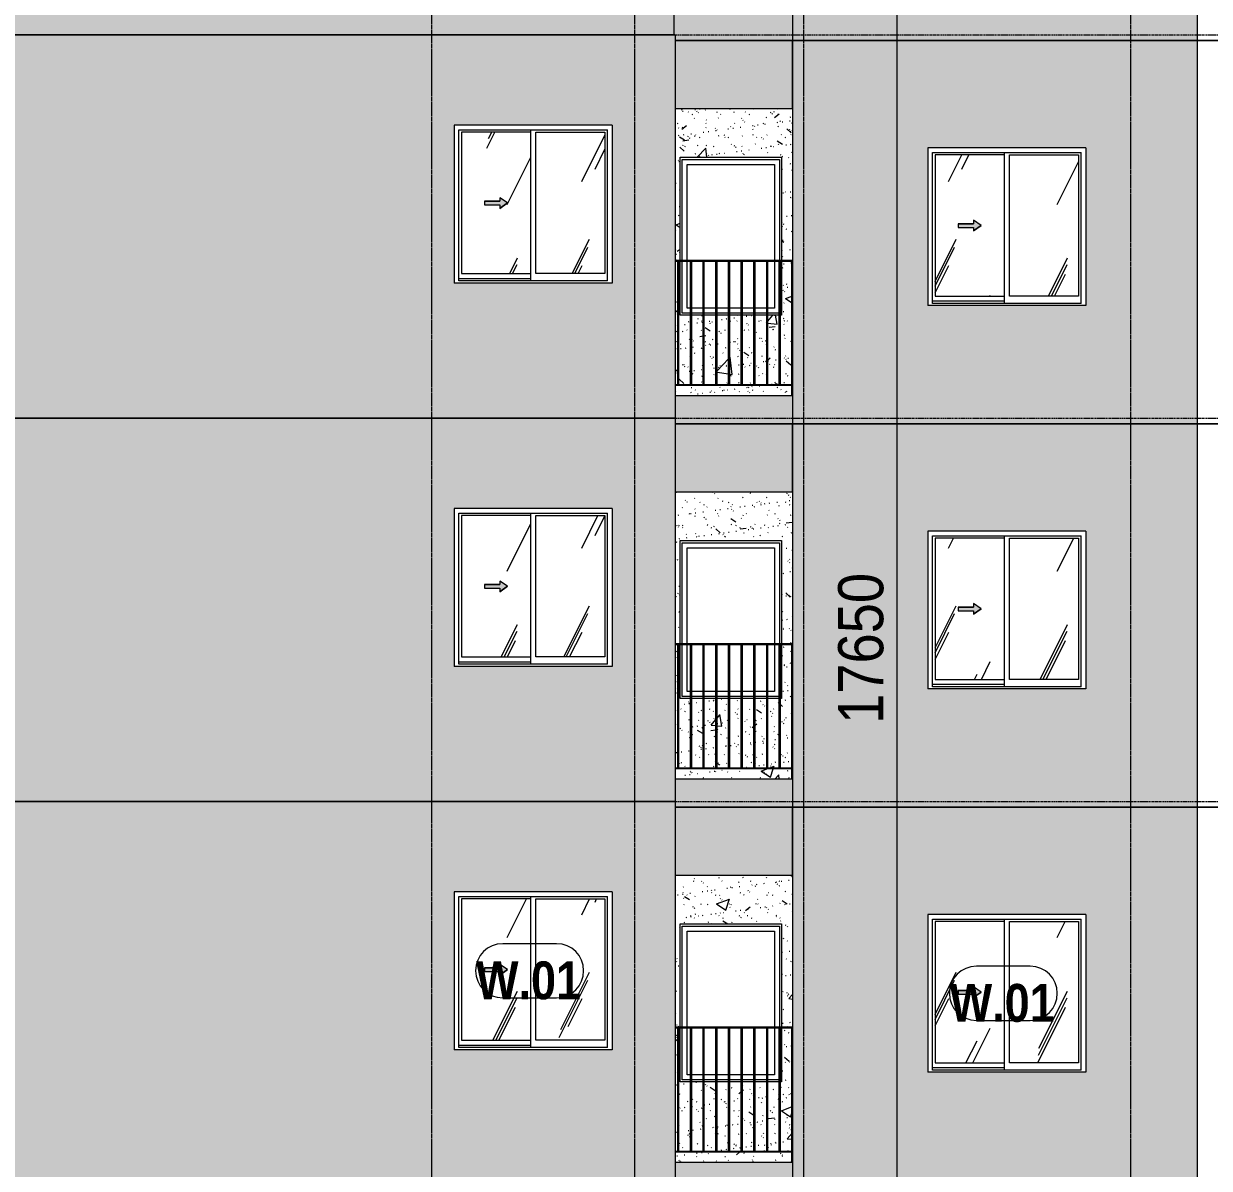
# Model space of a CAD drawing. Header units: millimetres. Extents: x -134153 to 99383, y -5233 to 35400.
# Drawn here: x 541 to 11054, y 15948 to 26100 of the extents above; entities that cross this region are included whole.
import ezdxf

# ---------------------------------------------------------------- set-up
doc = ezdxf.new("R2010")
doc.units = ezdxf.units.MM
for name, pattern in [('1 NÉT CALL OUT', [6, 3, -3]), ('Centre', [31.75, 6.35, -4.7625, 15.875, -4.7625]), ('Grid Line', [22.225, 12.7, -3.175, 3.175, -3.175])]:
    doc.linetypes.add(name, pattern=pattern)
for name, color, linetype, lineweight in [('0-2', 250, 'Continuous', 5), ('A-ANNO-DIMS', 211, 'Continuous', 9), ('A-ANNO-DIMS-160', 211, 'Continuous', 9), ('A-DETL-GENF', 92, 'Continuous', 9), ('A-DETL-GENF-1', 92, '1 NÉT CALL OUT', 9), ('A-FLOR-HRAL-1', 253, 'Continuous', 9), ('A-FLOR-LEVL-2', 51, 'Centre', 9), ('A-GLAZ', 151, 'Continuous', 9), ('A-GLAZ-1', 253, 'Continuous', 9), ('A-GLAZ-2', 7, 'Continuous', 9), ('A-GLAZ-3', 7, '1 NÉT CALL OUT', 9), ('A-GLAZ-IDEN', 152, 'Continuous', 9), ('A-WALL', 113, 'Continuous', 9), ('A-WALL-PATT-1', 9, 'Continuous', 9), ('A-WALL-PATT-2', 111, 'Continuous', 5), ('I-WALL', 2, 'Continuous', 9), ('I-WALL-1', 7, 'Continuous', 9), ('S-GRID-1', 1, 'Grid Line', 9)]:
    doc.layers.add(name, color=color, linetype=linetype, lineweight=lineweight)
doc.styles.add('Arial_B_1', font='arialbd_0.ttf', dxfattribs={"width": 0.85, "height": 336})
doc.styles.add('UTM Avo', font='UTM Avo.ttf', dxfattribs={"width": 0.9, "height": 400})
doc.dimstyles.new('1_Dim_chi_tiet_2_5', dxfattribs={"dimscale": 304.8, "dimtxt": 399.720379, "dimasz": 0.629921, "dimexe": 0.524934, "dimexo": 0.0625, "dimgap": 0.052493, "dimtad": 1, "dimdec": 0, "dimrnd": 5, "dimzin": 0, "dimdsep": 46, "dimtxsty": 'UTM Avo', "dimblk1": 'OBLIQUE', "dimblk2": 'OBLIQUE', "dimsah": 1, "dimcen": 0.09, "dimdle": 0.524934, "dimazin": 0, "dimtfac": 1, "dimtdec": 4, "dimtix": 1, "dimtmove": 0, "dimatfit": 3, "dimfxl": 1.049869, "dimfxlon": 1, "dimtvp": 1, "dimtolj": 1, "dimtzin": 0, "dimarcsym": 2})
pattern_1 = [(50, (82572.6, 0), (1165.978, -102.01), [121.92, -1341.12]), (355, (82572.6, 0), (-225.554, 1222.763), [97.536, -1072.896]), (100.451, (82669.8, -8.5), (940.433, 1120.746), [103.616, -1139.776]), (46.184, (82572.6, 325.1), (1734.906, -269.074), [182.88, -2011.68]), (96.636, (82717.2, 302.7), (1519.377, 1583.536), [155.424, -1709.665]), (351.184, (82572.6, 325.1), (1519.39, 1583.52), [146.304, -1609.344]), (21, (82735.2, 243.8), (970.332, -654.498), [121.92, -1341.12]), (326, (82735.2, 243.8), (395.533, 1178.804), [97.536, -1072.896]), (71.451, (82816, 189.3), (1365.87, 524.296), [103.616, -1139.776]), (37.5, (82572.62, 0), (19.767, 541.1527), [53.645, -1006.246, 53.645, -1035.507, -1076.96]), (37.5, (82572.62, 0), (19.767, 541.1527), [-2149.043, 53.645, -1023.315]), (7.5, (82572.6, 0), (427.646, 641.156), [53.645, -567.334, 53.645, -981.862, -410.464]), (7.5, (82572.6, 0), (427.646, 641.156), [-1656.486, 53.645, -356.819]), (327.5, (82210.1, 0), (867.782, -36.665), [53.645, -352.755, 53.645, -1214.323, -1682.496]), (327.5, (82210.1, 0), (867.782, -36.665), [-1674.368, 53.645, -1628.85]), (317.5, (82047.56, 0), (948.028, 162.731), [53.645, -474.675, 53.645, -788.416, -1194.816]), (317.5, (82047.56, 0), (948.028, 162.731), [-1370.38, 53.645, -1141.17])]
pattern_2 = [(37.5, (82572.62, 0), (-5.1206, 156.61216), [5.364, -118.181, 5.364, -132.812, -132.08]), (37.5, (82572.62, 0), (-5.1206, 156.61216), [-261.722, 5.364, -126.716]), (7.5, (82572.62, 0), (143.847, 229.3842), [5.364, -61.285, 5.364, -105.989, -42.672]), (7.5, (82572.62, 0), (143.847, 229.3842), [-178.003, 5.364, -37.308]), (327.5, (82472.65, 0), (253.11758, 0.46008), [5.364, -35.276, 5.364, -140.94, -191.008]), (327.5, (82472.65, 0), (253.11758, 0.46008), [-186.944, 5.364, -185.644]), (317.5, (82472.65, 0), (244.3381, 71.3376), [5.364, -14.956, 5.364, -90.546, -109.728]), (317.5, (82472.65, 0), (244.3381, 71.3376), [-116.23, 5.364, -104.364])]
pattern_3 = [(63.435, (84482.24, 111.3), (-0.002, 1625.6), [567.96, -3066.99]), (63.435, (82856.64, 111.3), (-0.002, 1625.6), [567.96, -3066.99]), (63.435, (85260.4, 425.35), (-0.002, 1625.6), [567.96, -3066.99]), (63.435, (83634.8, 425.35), (-0.002, 1625.6), [567.96, -3066.99]), (63.435, (85142.64, 314.5), (-0.002, 1625.6), [567.96, -3066.99]), (63.435, (83517.04, 314.5), (-0.002, 1625.6), [567.96, -3066.99]), (63.435, (85022.6, 949.4), (-0.002, 1625.6), [276.055, -3358.896]), (63.435, (83397, 949.4), (-0.002, 1625.6), [276.055, -3358.896]), (63.435, (84944.06, 851.15), (-0.002, 1625.6), [567.96, -3066.99]), (63.435, (83318.46, 851.15), (-0.002, 1625.6), [567.96, -3066.99]), (63.435, (84957.9, 921.7), (-0.002, 1625.6), [567.96, -3066.99]), (63.435, (83332.3, 921.7), (-0.002, 1625.6), [567.96, -3066.99]), (63.435, (84302.1, 612.2), (-0.002, 1625.6), [567.96, -3066.99]), (63.435, (82676.5, 612.2), (-0.002, 1625.6), [567.96, -3066.99]), (63.435, (84315.9, 695.35), (-0.002, 1625.6), [567.96, -3066.99]), (63.435, (82690.3, 695.35), (-0.002, 1625.6), [567.96, -3066.99]), (63.435, (84319.65, 755.3), (-0.002, 1625.6), [567.96, -3066.99]), (63.435, (82694.05, 755.3), (-0.002, 1625.6), [567.96, -3066.99])]

# ---------------------------------------------------------------- blocks, each defined once
blk = doc.blocks.new('M_Fixed - 900 x 1400-901190-TKCS_MẶT ĐỨNG HƯỚNG NAM')
at = {"layer": 'A-GLAZ-2'}
for p, q in [((61274, 7000), (61274, 7896)), ((61274, 7896), (62136, 7896)), ((62136, 7896), (62136, 7000)), ((61318, 7000), (61318, 7852)), ((61318, 7852), (62092, 7852)), ((62092, 7852), (62092, 7000)), ((61274, 6534), (61274, 6990)), ((61318, 6578), (61318, 6990)), ((62092, 6990), (62092, 6578)), ((61348, 6534), (61274, 6534)), ((61348, 6578), (61318, 6578)), ((61460, 6578), (61358, 6578)), ((61460, 6534), (61358, 6534)), ((61573, 6578), (61470, 6578)), ((61573, 6534), (61470, 6534)), ((61685, 6578), (61583, 6578)), ((61685, 6534), (61583, 6534)), ((61798, 6578), (61695, 6578)), ((61798, 6534), (61695, 6534)), ((61910, 6578), (61808, 6578)), ((61910, 6534), (61808, 6534)), ((62023, 6578), (61920, 6578)), ((62023, 6534), (61920, 6534)), ((62092, 6578), (62033, 6578)), ((62135, 6534), (62033, 6534))]:
    blk.add_line(p, q, dxfattribs=at)
blk = doc.blocks.new('Railing - 10mm-901206-TKCS_MẶT ĐỨNG HƯỚNG NAM')
at = {"layer": 'A-FLOR-HRAL-1'}
for p, q in [((106960.064287, 5900), (106960.064287, 6990)), ((106970.064287, 5900), (106970.064287, 6990))]:
    blk.add_line(p, q, dxfattribs=at)
blk = doc.blocks.new('Railing - 50 x 10mm-V265-TKCS_MẶT ĐỨNG HƯỚNG NAM')
at = {"layer": 'A-FLOR-HRAL-1'}
for p in [(98652.564287, 6990), (98657.564287, 5800)]:
    blk.add_line(p, (98657.564287, 6990), dxfattribs=at)
blk = doc.blocks.new('Railing - Railing-1000348-TKCS_MẶT ĐỨNG HƯỚNG NAM')
at = {"layer": 'A-FLOR-HRAL-1'}
for p, q in [((44813, 22900), (45853, 22900)), ((45853, 22890), (44813, 22890))]:
    blk.add_line(p, q, dxfattribs=at)
at = {"extrusion": (0, 0, -1), "zscale": -1}
for name, p in [('Railing - 10mm-901206-TKCS_MẶT ĐỨNG HƯỚNG NAM', (-151805, 17000)), ('Railing - 10mm-901206-TKCS_MẶT ĐỨNG HƯỚNG NAM', (-151918, 17000)), ('Railing - 10mm-901206-TKCS_MẶT ĐỨNG HƯỚNG NAM', (-152030, 17000)), ('Railing - 10mm-901206-TKCS_MẶT ĐỨNG HƯỚNG NAM', (-152143, 17000)), ('Railing - 10mm-901206-TKCS_MẶT ĐỨNG HƯỚNG NAM', (-152255, 17000)), ('Railing - 10mm-901206-TKCS_MẶT ĐỨNG HƯỚNG NAM', (-152368, 17000)), ('Railing - 10mm-901206-TKCS_MẶT ĐỨNG HƯỚNG NAM', (-152480, 17000)), ('Railing - 10mm-901206-TKCS_MẶT ĐỨNG HƯỚNG NAM', (-152593, 17000)), ('Railing - 10mm-901206-TKCS_MẶT ĐỨNG HƯỚNG NAM', (-152705, 17000)), ('Railing - 50 x 10mm-V265-TKCS_MẶT ĐỨNG HƯỚNG NAM', (-144505, 17000))]:
    blk.add_blockref(name, p, dxfattribs=at)
blk = doc.blocks.new('Top Rail Type - Top Rail_Internal_-1000349-TKCS_MẶT ĐỨNG HƯỚNG NAM')
at = {"layer": 'A-FLOR-HRAL-1'}
for p, q in [((45852.564287, 24000), (44812.564287, 24000)), ((45852.564287, 23990), (44812.564287, 23990))]:
    blk.add_line(p, q, dxfattribs=at)
blk = doc.blocks.new('NCV_TKTC_TANG 6 - 8_rvt-4-TKCS_MẶT ĐỨNG HƯỚNG NAM')
at = {"layer": 'A-WALL-PATT-1'}
h = blk.add_hatch(dxfattribs=at)
h.set_pattern_fill('FP_31', color=256, style=0, pattern_type=2)
h.set_pattern_definition(pattern_1)
h.paths.add_polyline_path([(45848, 22800), (45848, 22890), (44813, 22890), (44813, 22800), (45685, 22800)])
h.paths.add_polyline_path([(45408, 22900), (45510, 22900), (45510, 23515), (45408, 23515), (45408, 23076)])
h.paths.add_polyline_path([(45520, 22900), (45623, 22900), (45623, 23515), (45520, 23515), (45520, 23076)])
h.paths.add_polyline_path([(45633, 22900), (45735, 22900), (45735, 23515), (45633, 23515), (45633, 23076)])
h.paths.add_polyline_path([(45398, 22900), (45398, 23515), (45295, 23515), (45295, 22900)])
h.paths.add_polyline_path([(45285, 22900), (45285, 23515), (45183, 23515), (45183, 22900)])
h.paths.add_polyline_path([(44813, 22900), (44835, 22900), (44835, 23990), (44813, 23990), (44813, 23076)])
h.paths.add_polyline_path([(44845, 22900), (44948, 22900), (44948, 23515), (44855, 23515), (44855, 23990), (44845, 23990), (44845, 23076)])
h.paths.add_polyline_path([(45060, 22900), (45060, 23515), (44958, 23515), (44958, 22900), (44978, 22900)])
h.paths.add_polyline_path([(45173, 22900), (45173, 23515), (45070, 23515), (45070, 22900)])
h.paths.add_polyline_path([(45745, 22900), (45848, 22900), (45848, 23990), (45755, 23990), (45755, 23515), (45745, 23515), (45745, 23076)])
h.paths.add_polyline_path([(45848, 24000), (45853, 24000), (45853, 25349), (44813, 25349), (44813, 24000), (44855, 24000), (44855, 24915), (45755, 24915), (45755, 24000)])
h = blk.add_hatch(dxfattribs=at)
h.set_pattern_fill('FP_32', color=256, style=0, pattern_type=2)
h.set_pattern_definition(pattern_2)
h.paths.add_polyline_path([(45848, 22800), (45848, 22890), (44813, 22890), (44813, 22800), (45685, 22800)])
h.paths.add_polyline_path([(45408, 22900), (45510, 22900), (45510, 23515), (45408, 23515), (45408, 23076)])
h.paths.add_polyline_path([(45520, 22900), (45623, 22900), (45623, 23515), (45520, 23515), (45520, 23076)])
h.paths.add_polyline_path([(45633, 22900), (45735, 22900), (45735, 23515), (45633, 23515), (45633, 23076)])
h.paths.add_polyline_path([(45398, 22900), (45398, 23515), (45295, 23515), (45295, 22900)])
h.paths.add_polyline_path([(45285, 22900), (45285, 23515), (45183, 23515), (45183, 22900)])
h.paths.add_polyline_path([(44813, 22900), (44835, 22900), (44835, 23990), (44813, 23990), (44813, 23076)])
h.paths.add_polyline_path([(44845, 22900), (44948, 22900), (44948, 23515), (44855, 23515), (44855, 23990), (44845, 23990), (44845, 23076)])
h.paths.add_polyline_path([(45060, 22900), (45060, 23515), (44958, 23515), (44958, 22900), (44978, 22900)])
h.paths.add_polyline_path([(45173, 22900), (45173, 23515), (45070, 23515), (45070, 22900)])
h.paths.add_polyline_path([(45745, 22900), (45848, 22900), (45848, 23990), (45755, 23990), (45755, 23515), (45745, 23515), (45745, 23076)])
h.paths.add_polyline_path([(45848, 24000), (45853, 24000), (45853, 25349), (44813, 25349), (44813, 24000), (44855, 24000), (44855, 24915), (45755, 24915), (45755, 24000)])
at = {"layer": 'I-WALL-1'}
for p, q in [((44855, 24000), (44855, 24915)), ((44855, 24915), (45755, 24915)), ((45755, 24915), (45755, 24000)), ((44855, 23515), (44855, 23990)), ((45755, 23990), (45755, 23515)), ((44948, 23515), (44855, 23515)), ((45060, 23515), (44958, 23515)), ((45173, 23515), (45070, 23515)), ((45285, 23515), (45183, 23515)), ((45398, 23515), (45295, 23515)), ((45510, 23515), (45408, 23515)), ((45623, 23515), (45520, 23515)), ((45735, 23515), (45633, 23515)), ((45755, 23515), (45745, 23515))]:
    blk.add_line(p, q, dxfattribs=at)
at = {"layer": 'A-FLOR-HRAL-1'}
for name in ['Top Rail Type - Top Rail_Internal_-1000349-TKCS_MẶT ĐỨNG HƯỚNG NAM', 'Railing - Railing-1000348-TKCS_MẶT ĐỨNG HƯỚNG NAM']:
    blk.add_blockref(name, (0, 0), dxfattribs=at)
at = {"layer": 'A-GLAZ-1'}
blk.add_blockref('M_Fixed - 900 x 1400-901190-TKCS_MẶT ĐỨNG HƯỚNG NAM', (-16400, 17000), dxfattribs=at)
blk = doc.blocks.new('NCV_TKTC_TANG 6 - 8_rvt-6-TKCS_MẶT ĐỨNG HƯỚNG NAM')
at = {"layer": 'A-WALL-PATT-1'}
h = blk.add_hatch(dxfattribs=at)
h.set_pattern_fill('FP_31', color=256, style=0, pattern_type=2)
h.set_pattern_definition(pattern_1)
h.paths.add_polyline_path([(45848, 19400), (45848, 19490), (44813, 19490), (44813, 19400), (45685, 19400)])
h.paths.add_polyline_path([(45408, 19500), (45510, 19500), (45510, 20115), (45408, 20115), (45408, 19764)])
h.paths.add_polyline_path([(45520, 19500), (45623, 19500), (45623, 20115), (45520, 20115), (45520, 19764)])
h.paths.add_polyline_path([(45633, 19500), (45735, 19500), (45735, 20115), (45633, 20115), (45633, 19764)])
h.paths.add_polyline_path([(45398, 19500), (45398, 20115), (45295, 20115), (45295, 19500)])
h.paths.add_polyline_path([(45285, 19500), (45285, 20115), (45183, 20115), (45183, 19500)])
h.paths.add_polyline_path([(44813, 19500), (44835, 19500), (44835, 20590), (44813, 20590), (44813, 19764)])
h.paths.add_polyline_path([(45173, 19500), (45173, 20115), (45070, 20115), (45070, 19500)])
h.paths.add_polyline_path([(45060, 19500), (45060, 20115), (44958, 20115), (44958, 19500), (44978, 19500)])
h.paths.add_polyline_path([(45745, 19500), (45848, 19500), (45848, 20590), (45755, 20590), (45755, 20115), (45745, 20115), (45745, 19764)])
h.paths.add_polyline_path([(44845, 19500), (44948, 19500), (44948, 20115), (44855, 20115), (44855, 20590), (44845, 20590), (44845, 19764)])
h.paths.add_polyline_path([(45848, 20600), (45853, 20600), (45853, 21949), (44813, 21949), (44813, 20600), (44855, 20600), (44855, 21515), (45755, 21515), (45755, 20600)])
h = blk.add_hatch(dxfattribs=at)
h.set_pattern_fill('FP_32', color=256, style=0, pattern_type=2)
h.set_pattern_definition(pattern_2)
h.paths.add_polyline_path([(45848, 19400), (45848, 19490), (44813, 19490), (44813, 19400), (45685, 19400)])
h.paths.add_polyline_path([(45408, 19500), (45510, 19500), (45510, 20115), (45408, 20115), (45408, 19764)])
h.paths.add_polyline_path([(45520, 19500), (45623, 19500), (45623, 20115), (45520, 20115), (45520, 19764)])
h.paths.add_polyline_path([(45633, 19500), (45735, 19500), (45735, 20115), (45633, 20115), (45633, 19764)])
h.paths.add_polyline_path([(45398, 19500), (45398, 20115), (45295, 20115), (45295, 19500)])
h.paths.add_polyline_path([(45285, 19500), (45285, 20115), (45183, 20115), (45183, 19500)])
h.paths.add_polyline_path([(44813, 19500), (44835, 19500), (44835, 20590), (44813, 20590), (44813, 19764)])
h.paths.add_polyline_path([(45173, 19500), (45173, 20115), (45070, 20115), (45070, 19500)])
h.paths.add_polyline_path([(45060, 19500), (45060, 20115), (44958, 20115), (44958, 19500), (44978, 19500)])
h.paths.add_polyline_path([(45745, 19500), (45848, 19500), (45848, 20590), (45755, 20590), (45755, 20115), (45745, 20115), (45745, 19764)])
h.paths.add_polyline_path([(44845, 19500), (44948, 19500), (44948, 20115), (44855, 20115), (44855, 20590), (44845, 20590), (44845, 19764)])
h.paths.add_polyline_path([(45848, 20600), (45853, 20600), (45853, 21949), (44813, 21949), (44813, 20600), (44855, 20600), (44855, 21515), (45755, 21515), (45755, 20600)])
at = {"layer": 'I-WALL-1'}
for p, q in [((44855, 20600), (44855, 21515)), ((44855, 21515), (45755, 21515)), ((45755, 21515), (45755, 20600)), ((44855, 20115), (44855, 20590)), ((45755, 20590), (45755, 20115)), ((44948, 20115), (44855, 20115)), ((45060, 20115), (44958, 20115)), ((45173, 20115), (45070, 20115)), ((45285, 20115), (45183, 20115)), ((45398, 20115), (45295, 20115)), ((45510, 20115), (45408, 20115)), ((45623, 20115), (45520, 20115)), ((45735, 20115), (45633, 20115)), ((45755, 20115), (45745, 20115))]:
    blk.add_line(p, q, dxfattribs=at)
at = {"layer": 'A-FLOR-HRAL-1'}
for name in ['Top Rail Type - Top Rail_Internal_-1000349-TKCS_MẶT ĐỨNG HƯỚNG NAM', 'Railing - Railing-1000348-TKCS_MẶT ĐỨNG HƯỚNG NAM']:
    blk.add_blockref(name, (0, -3400), dxfattribs=at)
at = {"layer": 'A-GLAZ-1'}
blk.add_blockref('M_Fixed - 900 x 1400-901190-TKCS_MẶT ĐỨNG HƯỚNG NAM', (-16400, 13600), dxfattribs=at)
blk = doc.blocks.new('Railing - Railing-993225-TKCS_MẶT ĐỨNG HƯỚNG NAM')
at = {"layer": 'A-FLOR-HRAL-1'}
for p, q in [((44813, 16100), (45853, 16100)), ((45853, 16090), (44813, 16090))]:
    blk.add_line(p, q, dxfattribs=at)
at = {"extrusion": (0, 0, -1), "zscale": -1}
for name, p in [('Railing - 10mm-901206-TKCS_MẶT ĐỨNG HƯỚNG NAM', (-151805, 10200)), ('Railing - 10mm-901206-TKCS_MẶT ĐỨNG HƯỚNG NAM', (-151918, 10200)), ('Railing - 10mm-901206-TKCS_MẶT ĐỨNG HƯỚNG NAM', (-152030, 10200)), ('Railing - 10mm-901206-TKCS_MẶT ĐỨNG HƯỚNG NAM', (-152143, 10200)), ('Railing - 10mm-901206-TKCS_MẶT ĐỨNG HƯỚNG NAM', (-152255, 10200)), ('Railing - 10mm-901206-TKCS_MẶT ĐỨNG HƯỚNG NAM', (-152368, 10200)), ('Railing - 10mm-901206-TKCS_MẶT ĐỨNG HƯỚNG NAM', (-152480, 10200)), ('Railing - 10mm-901206-TKCS_MẶT ĐỨNG HƯỚNG NAM', (-152593, 10200)), ('Railing - 10mm-901206-TKCS_MẶT ĐỨNG HƯỚNG NAM', (-152705, 10200)), ('Railing - 50 x 10mm-V265-TKCS_MẶT ĐỨNG HƯỚNG NAM', (-144505, 10200))]:
    blk.add_blockref(name, p, dxfattribs=at)
blk = doc.blocks.new('Top Rail Type - Top Rail_Internal_-993226-TKCS_MẶT ĐỨNG HƯỚNG NAM')
at = {"layer": 'A-FLOR-HRAL-1'}
for p, q in [((45852.564287, 17200), (44812.564287, 17200)), ((45852.564287, 17190), (44812.564287, 17190))]:
    blk.add_line(p, q, dxfattribs=at)
blk = doc.blocks.new('NCV_TKTC_TANG 5_rvt-2-TKCS_MẶT ĐỨNG HƯỚNG NAM')
at = {"layer": 'A-WALL-PATT-1'}
h = blk.add_hatch(dxfattribs=at)
h.set_pattern_fill('FP_31', color=256, style=0, pattern_type=2)
h.set_pattern_definition(pattern_1)
h.paths.add_polyline_path([(45685, 16000), (45848, 16000), (45848, 16090), (44813, 16090), (44813, 16000), (44852, 16000)])
h.paths.add_polyline_path([(45510, 16100), (45510, 16715), (45408, 16715), (45408, 16100)])
h.paths.add_polyline_path([(45520, 16100), (45623, 16100), (45623, 16715), (45520, 16715), (45520, 16451)])
h.paths.add_polyline_path([(45633, 16100), (45735, 16100), (45735, 16715), (45633, 16715), (45633, 16451)])
h.paths.add_polyline_path([(45398, 16100), (45398, 16715), (45295, 16715), (45295, 16100)])
h.paths.add_polyline_path([(45285, 16100), (45285, 16715), (45183, 16715), (45183, 16100)])
h.paths.add_polyline_path([(44813, 16100), (44835, 16100), (44835, 17190), (44813, 17190), (44813, 16451)])
h.paths.add_polyline_path([(44845, 16100), (44948, 16100), (44948, 16715), (44855, 16715), (44855, 17190), (44845, 17190), (44845, 16451)])
h.paths.add_polyline_path([(44978, 16100), (45060, 16100), (45060, 16715), (44958, 16715), (44958, 16100)])
h.paths.add_polyline_path([(45745, 16100), (45848, 16100), (45848, 17190), (45755, 17190), (45755, 16715), (45745, 16715), (45745, 16451)])
h.paths.add_polyline_path([(45173, 16100), (45173, 16715), (45070, 16715), (45070, 16100)])
h.paths.add_polyline_path([(45848, 17200), (45853, 17200), (45853, 18549), (44813, 18549), (44813, 17200), (44855, 17200), (44855, 18115), (45755, 18115), (45755, 17200)])
h = blk.add_hatch(dxfattribs=at)
h.set_pattern_fill('FP_32', color=256, style=0, pattern_type=2)
h.set_pattern_definition(pattern_2)
h.paths.add_polyline_path([(45685, 16000), (45848, 16000), (45848, 16090), (44813, 16090), (44813, 16000), (44852, 16000)])
h.paths.add_polyline_path([(45510, 16100), (45510, 16715), (45408, 16715), (45408, 16100)])
h.paths.add_polyline_path([(45520, 16100), (45623, 16100), (45623, 16715), (45520, 16715), (45520, 16451)])
h.paths.add_polyline_path([(45633, 16100), (45735, 16100), (45735, 16715), (45633, 16715), (45633, 16451)])
h.paths.add_polyline_path([(45398, 16100), (45398, 16715), (45295, 16715), (45295, 16100)])
h.paths.add_polyline_path([(45285, 16100), (45285, 16715), (45183, 16715), (45183, 16100)])
h.paths.add_polyline_path([(44813, 16100), (44835, 16100), (44835, 17190), (44813, 17190), (44813, 16451)])
h.paths.add_polyline_path([(44845, 16100), (44948, 16100), (44948, 16715), (44855, 16715), (44855, 17190), (44845, 17190), (44845, 16451)])
h.paths.add_polyline_path([(44978, 16100), (45060, 16100), (45060, 16715), (44958, 16715), (44958, 16100)])
h.paths.add_polyline_path([(45745, 16100), (45848, 16100), (45848, 17190), (45755, 17190), (45755, 16715), (45745, 16715), (45745, 16451)])
h.paths.add_polyline_path([(45173, 16100), (45173, 16715), (45070, 16715), (45070, 16100)])
h.paths.add_polyline_path([(45848, 17200), (45853, 17200), (45853, 18549), (44813, 18549), (44813, 17200), (44855, 17200), (44855, 18115), (45755, 18115), (45755, 17200)])
at = {"layer": 'I-WALL-1'}
for p, q in [((44855, 17200), (44855, 18115)), ((44855, 18115), (45755, 18115)), ((45755, 18115), (45755, 17200)), ((44855, 16715), (44855, 17190)), ((45755, 17190), (45755, 16715)), ((44948, 16715), (44855, 16715)), ((45060, 16715), (44958, 16715)), ((45173, 16715), (45070, 16715)), ((45285, 16715), (45183, 16715)), ((45398, 16715), (45295, 16715)), ((45510, 16715), (45408, 16715)), ((45623, 16715), (45520, 16715)), ((45735, 16715), (45633, 16715)), ((45755, 16715), (45745, 16715))]:
    blk.add_line(p, q, dxfattribs=at)
at = {"layer": 'A-FLOR-HRAL-1'}
for name in ['Top Rail Type - Top Rail_Internal_-993226-TKCS_MẶT ĐỨNG HƯỚNG NAM', 'Railing - Railing-993225-TKCS_MẶT ĐỨNG HƯỚNG NAM']:
    blk.add_blockref(name, (0, 0), dxfattribs=at)
at = {"layer": 'A-GLAZ-1'}
blk.add_blockref('M_Fixed - 900 x 1400-901190-TKCS_MẶT ĐỨNG HƯỚNG NAM', (-16400, 10200), dxfattribs=at)
blk = doc.blocks.new('1_FAMILY RVT - W01-WxH 1400x1400xmm-V361-TKCS_MẶT ĐỨNG HƯỚNG NAM')
at = {"layer": 'A-DETL-GENF-1'}
blk.add_hatch(color=256, dxfattribs=at).paths.add_polyline_path([(47457, 17462), (47525, 17510), (47457, 17557), (47457, 17526), (47322, 17526), (47322, 17493), (47457, 17493)])
at = {"layer": 'A-GLAZ'}
h = blk.add_hatch(dxfattribs=at)
h.set_pattern_fill('FP_30', color=256, style=0, pattern_type=2)
h.set_pattern_definition(pattern_3)
h.paths.add_polyline_path([(47116, 16883), (47730, 16883), (47730, 18137), (47116, 18137), (47116, 17497)])
h.paths.add_polyline_path([(47457, 17462), (47457, 17493), (47322, 17493), (47322, 17526), (47457, 17526), (47457, 17557), (47525, 17510), (47501, 17493)])
h = blk.add_hatch(dxfattribs=at)
h.set_pattern_fill('FP_30', color=256, style=0, pattern_type=2)
h.set_pattern_definition(pattern_3)
h.paths.add_polyline_path([(48389, 16883), (48389, 18137), (47775, 18137), (47775, 16883)])
at = {"layer": 'A-DETL-GENF'}
for p, q in [((47457, 17557), (47457, 17526)), ((47525, 17510), (47457, 17557)), ((47525, 17510), (47457, 17557)), ((47457, 17557), (47457, 17526)), ((47322, 17526), (47322, 17493)), ((47322, 17526), (47457, 17526)), ((47457, 17526), (47322, 17526)), ((47322, 17526), (47322, 17493)), ((47322, 17493), (47457, 17493)), ((47322, 17493), (47457, 17493)), ((47525, 17510), (47457, 17462)), ((47457, 17462), (47525, 17510)), ((47457, 17493), (47457, 17462)), ((47457, 17493), (47457, 17462))]:
    blk.add_line(p, q, dxfattribs=at)
at = {"layer": 'A-GLAZ'}
for p, q in [((48453, 18200), (47053, 18200)), ((47053, 18200), (47053, 16800)), ((48453, 18200), (48453, 16800)), ((47093, 18159), (48412, 18159)), ((47093, 16819), (47093, 18159)), ((47116, 18137), (47116, 16883)), ((47730, 18137), (47116, 18137)), ((47730, 18159), (47730, 16819)), ((47775, 16883), (47775, 18137)), ((47775, 18137), (48389, 18137)), ((48389, 18137), (48389, 16883)), ((48412, 16819), (48412, 18159)), ((47730, 16838), (47093, 16838)), ((47730, 16838), (47093, 16838)), ((47116, 16883), (47730, 16883)), ((48389, 16883), (47775, 16883)), ((48453, 16800), (47053, 16800)), ((48412, 16819), (47093, 16819))]:
    blk.add_line(p, q, dxfattribs=at)
blk = doc.blocks.new('1_FAMILY RVT - W01-WxH 1400x1400xmm-V372-TKCS_MẶT ĐỨNG HƯỚNG NAM')
at = {"layer": 'A-DETL-GENF-1'}
blk.add_hatch(color=256, dxfattribs=at).paths.add_polyline_path([(43257, 17662), (43325, 17710), (43257, 17757), (43257, 17726), (43122, 17726), (43122, 17693), (43257, 17693)])
at = {"layer": 'A-GLAZ'}
h = blk.add_hatch(dxfattribs=at)
h.set_pattern_fill('FP_30', color=256, style=0, pattern_type=2)
h.set_pattern_definition(pattern_3)
h.paths.add_polyline_path([(43530, 17083), (43530, 18337), (42916, 18337), (42916, 17083)])
h.paths.add_polyline_path([(43257, 17662), (43257, 17693), (43122, 17693), (43122, 17726), (43257, 17726), (43257, 17757), (43325, 17710), (43301, 17693)])
h = blk.add_hatch(dxfattribs=at)
h.set_pattern_fill('FP_30', color=256, style=0, pattern_type=2)
h.set_pattern_definition(pattern_3)
h.paths.add_polyline_path([(43575, 17083), (44189, 17083), (44189, 18337), (43575, 18337), (43575, 17960)])
at = {"layer": 'A-DETL-GENF'}
for p, q in [((43122, 17726), (43122, 17693)), ((43122, 17726), (43257, 17726)), ((43257, 17726), (43122, 17726)), ((43122, 17726), (43122, 17693)), ((43122, 17693), (43257, 17693)), ((43122, 17693), (43257, 17693)), ((43257, 17757), (43257, 17726)), ((43325, 17710), (43257, 17757)), ((43325, 17710), (43257, 17757)), ((43257, 17757), (43257, 17726)), ((43325, 17710), (43257, 17662)), ((43257, 17662), (43325, 17710)), ((43257, 17693), (43257, 17662)), ((43257, 17693), (43257, 17662))]:
    blk.add_line(p, q, dxfattribs=at)
at = {"layer": 'A-GLAZ'}
for p, q in [((44253, 18400), (42853, 18400)), ((42853, 18400), (42853, 17000)), ((44253, 18400), (44253, 17000)), ((42893, 18359), (44212, 18359)), ((42893, 17019), (42893, 18359)), ((42916, 18337), (42916, 17083)), ((43530, 18337), (42916, 18337)), ((43530, 18359), (43530, 17019)), ((43575, 17083), (43575, 18337)), ((43575, 18337), (44189, 18337)), ((44189, 18337), (44189, 17083)), ((44212, 17019), (44212, 18359)), ((43530, 17038), (42893, 17038)), ((43530, 17038), (42893, 17038)), ((42916, 17083), (43530, 17083)), ((44189, 17083), (43575, 17083)), ((44253, 17000), (42853, 17000)), ((44212, 17019), (42893, 17019))]:
    blk.add_line(p, q, dxfattribs=at)
blk = doc.blocks.new('1_FAMILY RVT - W01-WxH 1400x1400xmm-V393-TKCS_MẶT ĐỨNG HƯỚNG NAM')
at = {"layer": 'A-DETL-GENF-1'}
blk.add_hatch(color=256, dxfattribs=at).paths.add_polyline_path([(47457, 20862), (47525, 20910), (47457, 20957), (47457, 20926), (47322, 20926), (47322, 20893), (47457, 20893), (47457, 20868)])
at = {"layer": 'A-GLAZ'}
h = blk.add_hatch(dxfattribs=at)
h.set_pattern_fill('FP_30', color=256, style=0, pattern_type=2)
h.set_pattern_definition(pattern_3)
h.paths.add_polyline_path([(47272, 20283), (47730, 20283), (47730, 21537), (47116, 21537), (47116, 20283)])
h.paths.add_polyline_path([(47457, 20862), (47457, 20893), (47322, 20893), (47322, 20926), (47457, 20926), (47457, 20957), (47525, 20910), (47466, 20868)])
h = blk.add_hatch(dxfattribs=at)
h.set_pattern_fill('FP_30', color=256, style=0, pattern_type=2)
h.set_pattern_definition(pattern_3)
h.paths.add_polyline_path([(48389, 20283), (48389, 21537), (47775, 21537), (47775, 20283)])
at = {"layer": 'A-DETL-GENF'}
for p, q in [((47322, 20926), (47322, 20893)), ((47322, 20926), (47457, 20926)), ((47457, 20926), (47322, 20926)), ((47322, 20926), (47322, 20893)), ((47457, 20957), (47457, 20926)), ((47525, 20910), (47457, 20957)), ((47525, 20910), (47457, 20957)), ((47457, 20957), (47457, 20926)), ((47322, 20893), (47457, 20893)), ((47322, 20893), (47457, 20893)), ((47525, 20910), (47457, 20862)), ((47457, 20862), (47525, 20910)), ((47457, 20893), (47457, 20862)), ((47457, 20893), (47457, 20862))]:
    blk.add_line(p, q, dxfattribs=at)
at = {"layer": 'A-GLAZ'}
for p, q in [((48453, 21600), (47053, 21600)), ((47053, 21600), (47053, 20200)), ((47093, 21559), (48412, 21559)), ((47093, 20219), (47093, 21559)), ((47730, 21559), (47730, 20219)), ((48412, 20219), (48412, 21559)), ((48453, 21600), (48453, 20200)), ((47116, 21537), (47116, 20283)), ((47730, 21537), (47116, 21537)), ((47775, 20283), (47775, 21537)), ((47775, 21537), (48389, 21537)), ((48389, 21537), (48389, 20283)), ((48453, 20200), (47053, 20200)), ((47730, 20238), (47093, 20238)), ((47730, 20238), (47093, 20238)), ((48412, 20219), (47093, 20219)), ((47116, 20283), (47730, 20283)), ((48389, 20283), (47775, 20283))]:
    blk.add_line(p, q, dxfattribs=at)
blk = doc.blocks.new('1_FAMILY RVT - W01-WxH 1400x1400xmm-V403-TKCS_MẶT ĐỨNG HƯỚNG NAM')
at = {"layer": 'A-DETL-GENF-1'}
blk.add_hatch(color=256, dxfattribs=at).paths.add_polyline_path([(43257, 21062), (43325, 21110), (43257, 21157), (43257, 21126), (43122, 21126), (43122, 21093), (43257, 21093)])
at = {"layer": 'A-GLAZ'}
h = blk.add_hatch(dxfattribs=at)
h.set_pattern_fill('FP_30', color=256, style=0, pattern_type=2)
h.set_pattern_definition(pattern_3)
h.paths.add_polyline_path([(43530, 20483), (43530, 21737), (42916, 21737), (42916, 20483)])
h.paths.add_polyline_path([(43257, 21062), (43257, 21093), (43122, 21093), (43122, 21126), (43257, 21126), (43257, 21157), (43325, 21110), (43301, 21093)])
h = blk.add_hatch(dxfattribs=at)
h.set_pattern_fill('FP_30', color=256, style=0, pattern_type=2)
h.set_pattern_definition(pattern_3)
h.paths.add_polyline_path([(44189, 20483), (44189, 21737), (43575, 21737), (43575, 20483), (44099, 20483)])
at = {"layer": 'A-DETL-GENF'}
for p, q in [((43257, 21157), (43257, 21126)), ((43325, 21110), (43257, 21157)), ((43325, 21110), (43257, 21157)), ((43257, 21157), (43257, 21126)), ((43122, 21126), (43122, 21093)), ((43122, 21126), (43257, 21126)), ((43257, 21126), (43122, 21126)), ((43122, 21126), (43122, 21093)), ((43122, 21093), (43257, 21093)), ((43122, 21093), (43257, 21093)), ((43325, 21110), (43257, 21062)), ((43257, 21062), (43325, 21110)), ((43257, 21093), (43257, 21062)), ((43257, 21093), (43257, 21062))]:
    blk.add_line(p, q, dxfattribs=at)
at = {"layer": 'A-GLAZ'}
for p, q in [((44253, 21800), (42853, 21800)), ((42853, 21800), (42853, 20400)), ((44253, 21800), (44253, 20400)), ((42893, 21759), (44212, 21759)), ((42893, 20419), (42893, 21759)), ((42916, 21737), (42916, 20483)), ((43530, 21737), (42916, 21737)), ((43530, 21759), (43530, 20419)), ((43575, 20483), (43575, 21737)), ((43575, 21737), (44189, 21737)), ((44189, 21737), (44189, 20483)), ((44212, 20419), (44212, 21759)), ((44253, 20400), (42853, 20400)), ((43530, 20438), (42893, 20438)), ((43530, 20438), (42893, 20438)), ((44212, 20419), (42893, 20419)), ((42916, 20483), (43530, 20483)), ((44189, 20483), (43575, 20483))]:
    blk.add_line(p, q, dxfattribs=at)
blk = doc.blocks.new('1_FAMILY RVT - W01-WxH 1400x1400xmm-V405-TKCS_MẶT ĐỨNG HƯỚNG NAM')
at = {"layer": 'A-DETL-GENF-1'}
blk.add_hatch(color=256, dxfattribs=at).paths.add_polyline_path([(47457, 24262), (47525, 24310), (47457, 24357), (47457, 24326), (47322, 24326), (47322, 24293), (47457, 24293)])
at = {"layer": 'A-GLAZ'}
h = blk.add_hatch(dxfattribs=at)
h.set_pattern_fill('FP_30', color=256, style=0, pattern_type=2)
h.set_pattern_definition(pattern_3)
h.paths.add_polyline_path([(47730, 23683), (47730, 24936), (47116, 24936), (47116, 23683), (47272, 23683)])
h.paths.add_polyline_path([(47457, 24262), (47457, 24293), (47322, 24293), (47322, 24326), (47457, 24326), (47457, 24357), (47525, 24310), (47501, 24293)])
h = blk.add_hatch(dxfattribs=at)
h.set_pattern_fill('FP_30', color=256, style=0, pattern_type=2)
h.set_pattern_definition(pattern_3)
h.paths.add_polyline_path([(48389, 23683), (48389, 24936), (47775, 24936), (47775, 23683)])
at = {"layer": 'A-DETL-GENF'}
for p, q in [((47322, 24326), (47322, 24293)), ((47322, 24326), (47457, 24326)), ((47457, 24326), (47322, 24326)), ((47322, 24326), (47322, 24293)), ((47322, 24293), (47457, 24293)), ((47322, 24293), (47457, 24293)), ((47457, 24357), (47457, 24326)), ((47525, 24310), (47457, 24357)), ((47525, 24310), (47457, 24357)), ((47457, 24357), (47457, 24326)), ((47525, 24310), (47457, 24262)), ((47457, 24262), (47525, 24310)), ((47457, 24293), (47457, 24262)), ((47457, 24293), (47457, 24262))]:
    blk.add_line(p, q, dxfattribs=at)
at = {"layer": 'A-GLAZ'}
for p, q in [((48453, 25000), (47053, 25000)), ((47053, 25000), (47053, 23600)), ((47093, 24959), (48412, 24959)), ((47093, 23619), (47093, 24959)), ((47116, 24936), (47116, 23683)), ((47730, 24936), (47116, 24936)), ((47730, 24959), (47730, 23619)), ((47775, 23683), (47775, 24936)), ((47775, 24936), (48389, 24936)), ((48389, 24936), (48389, 23683)), ((48412, 23619), (48412, 24959)), ((48453, 25000), (48453, 23600)), ((47116, 23683), (47730, 23683)), ((48389, 23683), (47775, 23683)), ((48453, 23600), (47053, 23600)), ((47730, 23638), (47093, 23638)), ((47730, 23638), (47093, 23638)), ((48412, 23619), (47093, 23619))]:
    blk.add_line(p, q, dxfattribs=at)
blk = doc.blocks.new('1_FAMILY RVT - W01-WxH 1400x1400xmm-V415-TKCS_MẶT ĐỨNG HƯỚNG NAM')
at = {"layer": 'A-DETL-GENF-1'}
blk.add_hatch(color=256, dxfattribs=at).paths.add_polyline_path([(43257, 24462), (43325, 24510), (43257, 24557), (43257, 24526), (43122, 24526), (43122, 24493), (43257, 24493)])
at = {"layer": 'A-GLAZ'}
h = blk.add_hatch(dxfattribs=at)
h.set_pattern_fill('FP_30', color=256, style=0, pattern_type=2)
h.set_pattern_definition(pattern_3)
h.paths.add_polyline_path([(43530, 23883), (43530, 25137), (42916, 25137), (42916, 23883)])
h.paths.add_polyline_path([(43257, 24462), (43257, 24493), (43122, 24493), (43122, 24526), (43257, 24526), (43257, 24557), (43325, 24510), (43301, 24493)])
h = blk.add_hatch(dxfattribs=at)
h.set_pattern_fill('FP_30', color=256, style=0, pattern_type=2)
h.set_pattern_definition(pattern_3)
h.paths.add_polyline_path([(43575, 23883), (44189, 23883), (44189, 25137), (43575, 25137), (43575, 24760)])
at = {"layer": 'A-DETL-GENF'}
for p, q in [((43122, 24526), (43122, 24493)), ((43122, 24526), (43257, 24526)), ((43257, 24526), (43122, 24526)), ((43122, 24526), (43122, 24493)), ((43257, 24557), (43257, 24526)), ((43325, 24510), (43257, 24557)), ((43325, 24510), (43257, 24557)), ((43257, 24557), (43257, 24526)), ((43325, 24510), (43257, 24462)), ((43257, 24462), (43325, 24510)), ((43122, 24493), (43257, 24493)), ((43122, 24493), (43257, 24493)), ((43257, 24493), (43257, 24462)), ((43257, 24493), (43257, 24462))]:
    blk.add_line(p, q, dxfattribs=at)
at = {"layer": 'A-GLAZ'}
for p, q in [((44253, 25200), (42853, 25200)), ((42853, 25200), (42853, 23800)), ((42893, 25159), (44212, 25159)), ((42893, 23819), (42893, 25159)), ((42916, 25137), (42916, 23883)), ((43530, 25137), (42916, 25137)), ((43530, 25159), (43530, 23819)), ((43575, 23883), (43575, 25137)), ((43575, 25137), (44189, 25137)), ((44189, 25137), (44189, 23883)), ((44212, 23819), (44212, 25159)), ((44253, 25200), (44253, 23800)), ((42916, 23883), (43530, 23883)), ((44189, 23883), (43575, 23883)), ((44253, 23800), (42853, 23800)), ((43530, 23838), (42893, 23838)), ((43530, 23838), (42893, 23838)), ((44212, 23819), (42893, 23819))]:
    blk.add_line(p, q, dxfattribs=at)
blk = doc.blocks.new('DIMBLOCK105-TKCS_MẶT ĐỨNG HƯỚNG NAM')
at = {"layer": 'A-ANNO-DIMS-160', "lineweight": 25}
for p, q in [((8283, 29400), (8187, 29496)), ((8283, 29400), (8379, 29304)), ((8283, 11749), (8187, 11845)), ((8283, 11749), (8379, 11653))]:
    blk.add_line(p, q, dxfattribs=at)
at = {"layer": 'A-ANNO-DIMS-160'}
for p, q in [((8603, 29400), (8123, 29400)), ((8283, 29400), (8283, 11749)), ((8283, 29400), (8603, 29400)), ((7963, 11749), (8443, 11749)), ((8283, 11749), (7963, 11749))]:
    blk.add_line(p, q, dxfattribs=at)
at = {"layer": 'A-ANNO-DIMS-160', "color": 0, "insert": (7763, 19890), "char_height": 400, "width": 1643.29, "attachment_point": 1, "rotation": 90, "line_spacing_factor": 1.110334, "style": 'UTM Avo'}
blk.add_mtext('17650', dxfattribs=at)
blk = doc.blocks.new('_Oblique')
at = {"color": 0, "linetype": 'ByBlock', "lineweight": -2}
blk.add_line((-0.5, -0.5), (0.5, 0.5), dxfattribs=at)
blk = doc.blocks.new('SSA-WINDOW TAG - 10-2062020-TKCS_MẶT ĐỨNG HƯỚNG NAM')
at = {"layer": 'A-GLAZ-IDEN'}
for p, q in [((43760.064287, 11140), (43282.564287, 11140)), ((43282.564287, 10660), (43760.064287, 10660))]:
    blk.add_line(p, q, dxfattribs=at)
for centre, start, end in [((43282.564287, 10900), 90, 270), ((43760.064287, 10900), 270, 90)]:
    blk.add_arc(centre, 240, start, end, dxfattribs=at)

msp = doc.modelspace()

# ---------------------------------------------------------------- hatches: boundary and pattern name
at = {"layer": 'A-WALL-PATT-2'}
h = msp.add_hatch(color=256, dxfattribs=at)
h.paths.add_polyline_path([(-4841.1, 26000), (6308.9, 26000), (6308.9, 29400), (-4841.1, 29400), (-4841.1, 29350)])
h.paths.add_polyline_path([(5604.8, 27200), (4358.9, 27200), (4358.9, 28600), (5758.9, 28600), (5758.9, 27200), (5717.9, 27200)])
h = msp.add_hatch(color=256, dxfattribs=at)
h.paths.add_polyline_path([(7358.9, 25950), (10948.9, 25950), (10948.9, 29350), (7358.9, 29350), (7358.9, 26389.1)])
h.paths.add_polyline_path([(8778, 27000), (8558.9, 27000), (8558.9, 28400), (9958.9, 28400), (9958.9, 27000), (9917.9, 27000)])
for points in [[(7191.4, 25950), (7358.9, 25950), (7358.9, 26200), (6308.9, 26200), (6308.9, 26000), (6318.9, 26000), (6318.9, 25950), (6331.8, 25950)], [(6308.9, 22600), (6318.9, 22600), (6318.9, 26000), (6308.9, 26000), (6308.9, 23076.5)], [(6318.9, 25349.3), (7358.9, 25349.3), (7358.9, 25950), (6318.9, 25950)], [(7191.4, 22550), (7358.9, 22550), (7358.9, 22800), (6318.9, 22800), (6318.9, 22550), (6390.1, 22550)], [(6308.9, 19200), (6318.9, 19200), (6318.9, 22600), (6308.9, 22600), (6308.9, 19763.8)], [(6318.9, 21949.3), (7358.9, 21949.3), (7358.9, 22550), (6318.9, 22550), (6318.9, 21972.3)], [(7191.4, 19150), (7358.9, 19150), (7358.9, 19400), (6318.9, 19400), (6318.9, 19150), (6390.1, 19150)], [(6308.9, 15800), (6318.9, 15800), (6318.9, 19200), (6308.9, 19200), (6308.9, 16451.2)], [(7191.4, 18549.3), (7358.9, 18549.3), (7358.9, 19150), (6318.9, 19150), (6318.9, 18549.3)], [(7191.4, 15750), (7358.9, 15750), (7358.9, 16000), (6318.9, 16000), (6318.9, 15750), (6390.1, 15750)]]:
    msp.add_hatch(color=256, dxfattribs=at).paths.add_polyline_path(points)
h = msp.add_hatch(color=256, dxfattribs=at)
h.paths.add_polyline_path([(4018.2, 22600), (6308.9, 22600), (6308.9, 26000), (-4841.1, 26000), (-4841.1, 22600)])
h.paths.add_polyline_path([(4358.9, 23800), (4358.9, 25200), (5758.9, 25200), (5758.9, 23800), (4399.8, 23800)])
h = msp.add_hatch(color=256, dxfattribs=at)
h.paths.add_polyline_path([(8778, 22550), (10948.9, 22550), (10948.9, 25950), (7358.9, 25950), (7358.9, 22550)])
h.paths.add_polyline_path([(9917.9, 23600), (8558.9, 23600), (8558.9, 25000), (9958.9, 25000), (9958.9, 23600)])
h = msp.add_hatch(color=256, dxfattribs=at)
h.paths.add_polyline_path([(-4841.1, 19200), (6308.9, 19200), (6308.9, 22600), (-4841.1, 22600), (-4841.1, 22550)])
h.paths.add_polyline_path([(5604.8, 20400), (4358.9, 20400), (4358.9, 21800), (5758.9, 21800), (5758.9, 20400), (5717.9, 20400)])
h = msp.add_hatch(color=256, dxfattribs=at)
h.paths.add_polyline_path([(8778, 19150), (10948.9, 19150), (10948.9, 22550), (7358.9, 22550), (7358.9, 19150)])
h.paths.add_polyline_path([(9958.9, 20200), (8558.9, 20200), (8558.9, 21600), (9958.9, 21600), (9958.9, 20219.1)])
h = msp.add_hatch(color=256, dxfattribs=at)
h.paths.add_polyline_path([(4018.2, 15800), (6308.9, 15800), (6308.9, 19200), (-4841.1, 19200), (-4841.1, 15800)])
h.paths.add_polyline_path([(5604.8, 17000), (4358.9, 17000), (4358.9, 18400), (5758.9, 18400), (5758.9, 17000), (5717.9, 17000)])
h = msp.add_hatch(color=256, dxfattribs=at)
h.paths.add_polyline_path([(8778, 15750), (10948.9, 15750), (10948.9, 19150), (7358.9, 19150), (7358.9, 15750)])
h.paths.add_polyline_path([(8558.9, 16800), (8558.9, 18200), (9958.9, 18200), (9958.9, 16800), (8599.8, 16800)])

# ---------------------------------------------------------------- linework, layer by layer
at = {"layer": 'A-FLOR-LEVL-2'}
for p, q in [((-12769.4, 26000), (95658.9, 26000)), ((-12769.4, 22600), (95658.9, 22600)), ((-12769.4, 19200), (95658.9, 19200))]:
    msp.add_line(p, q, dxfattribs=at)
at = {"layer": 'A-WALL'}
for p, q in [((6308.9, 26000), (6308.9, 29350)), ((7358.9, 29350), (7358.9, 2399.2)), ((10948.9, 2000), (10948.9, 29350)), ((6318.9, 26000), (-4841.1, 26000)), ((-4841.1, 26000), (6308.9, 26000)), ((6318.9, 26000), (6318.9, 4700)), ((14443.9, 25950), (7358.9, 25950)), ((7358.9, 25950), (14443.9, 25950)), ((6318.9, 22600), (-4841.1, 22600)), ((-4841.1, 22600), (6318.9, 22600)), ((14443.9, 22550), (7358.9, 22550)), ((7358.9, 22550), (14443.9, 22550)), ((6318.9, 19200), (-4841.1, 19200)), ((-4841.1, 19200), (6318.9, 19200)), ((14443.9, 19150), (7358.9, 19150)), ((7358.9, 19150), (14443.9, 19150))]:
    msp.add_line(p, q, dxfattribs=at)
at = {"layer": 'I-WALL'}
for p, q in [((7358.9, 25950), (6318.9, 25950)), ((6318.9, 25950), (7358.9, 25950)), ((7358.9, 25349.3), (7358.9, 25950)), ((6318.9, 25349.3), (7358.9, 25349.3)), ((7358.9, 22800), (6318.9, 22800)), ((7358.9, 22550), (6318.9, 22550)), ((6318.9, 22550), (7358.9, 22550)), ((7358.9, 21949.3), (7358.9, 22550)), ((6318.9, 21949.3), (7358.9, 21949.3)), ((7358.9, 19400), (6318.9, 19400)), ((7358.9, 19150), (6318.9, 19150)), ((6318.9, 19150), (7358.9, 19150)), ((7358.9, 18549.3), (7358.9, 19150)), ((6318.9, 18549.3), (7358.9, 18549.3)), ((7358.9, 16000), (6318.9, 16000))]:
    msp.add_line(p, q, dxfattribs=at)
at = {"layer": 'S-GRID-1'}
for p, q in [((4158.9, 856.3), (4158.9, 30285.9)), ((5958.9, 856.3), (5958.9, 30285.9)), ((7458.9, 856.3), (7458.9, 30285.9)), ((10358.9, 856.3), (10358.9, 30285.9))]:
    msp.add_line(p, q, dxfattribs=at)

# ---------------------------------------------------------------- block references
at = {"layer": '0-2'}
for name in ['NCV_TKTC_TANG 6 - 8_rvt-4-TKCS_MẶT ĐỨNG HƯỚNG NAM', 'NCV_TKTC_TANG 6 - 8_rvt-6-TKCS_MẶT ĐỨNG HƯỚNG NAM', 'NCV_TKTC_TANG 5_rvt-2-TKCS_MẶT ĐỨNG HƯỚNG NAM']:
    msp.add_blockref(name, (-38493.7, 0), dxfattribs=at)
at = {"layer": 'A-GLAZ-3'}
for name in ['1_FAMILY RVT - W01-WxH 1400x1400xmm-V415-TKCS_MẶT ĐỨNG HƯỚNG NAM', '1_FAMILY RVT - W01-WxH 1400x1400xmm-V405-TKCS_MẶT ĐỨNG HƯỚNG NAM', '1_FAMILY RVT - W01-WxH 1400x1400xmm-V403-TKCS_MẶT ĐỨNG HƯỚNG NAM', '1_FAMILY RVT - W01-WxH 1400x1400xmm-V393-TKCS_MẶT ĐỨNG HƯỚNG NAM', '1_FAMILY RVT - W01-WxH 1400x1400xmm-V372-TKCS_MẶT ĐỨNG HƯỚNG NAM', '1_FAMILY RVT - W01-WxH 1400x1400xmm-V361-TKCS_MẶT ĐỨNG HƯỚNG NAM']:
    msp.add_blockref(name, (-38493.7, 0), dxfattribs=at)
at = {"layer": 'A-GLAZ-IDEN'}
for p in [(-38493.7, 6800), (-34293.7, 6600)]:
    msp.add_blockref('SSA-WINDOW TAG - 10-2062020-TKCS_MẶT ĐỨNG HƯỚNG NAM', p, dxfattribs=at)

# ---------------------------------------------------------------- texts
at = {"layer": 'A-GLAZ-IDEN', "char_height": 336, "width": 962.88, "attachment_point": 5, "line_spacing_factor": 0.936439, "style": 'Arial_B_1'}
for insert in [(5017.6, 17612.7), (9217.6, 17412.7)]:
    msp.add_mtext('\\pt6.80064,13.60128,20.39856,27.1992,33.99984,40.80048,47.60112,54.3984,61.19904,67.99968,74.80032,81.60096,88.4016,95.19888,101.99952,108.80016,115.6008,122.40144,129.19872,135.99936,142.8,149.60064,156.40128,163.19856,169.9992,176.79984,183.60048,190.40112,197.1984,203.99904,210.79968,217.60032;W.01', dxfattribs=dict(at, insert=insert))

# ---------------------------------------------------------------- dimensions: what is measured, and where the dimension line sits
at = {"layer": 'A-ANNO-DIMS'}
dim = msp.add_linear_dim(base=(8283.1, 11749.3), p1=(8603.1, 29400), p2=(7963.1, 11749.3), angle=90, dimstyle='1_Dim_chi_tiet_2_5', override={"dimpost": '<>', "dimfxl": 17662.254019}, dxfattribs=at)
dim.commit()
dim.dimension.update_dxf_attribs({"geometry": 'DIMBLOCK105-TKCS_MẶT ĐỨNG HƯỚNG NAM', "text_midpoint": (8060.1, 20574.7)})

doc.saveas('drawing.dxf')
